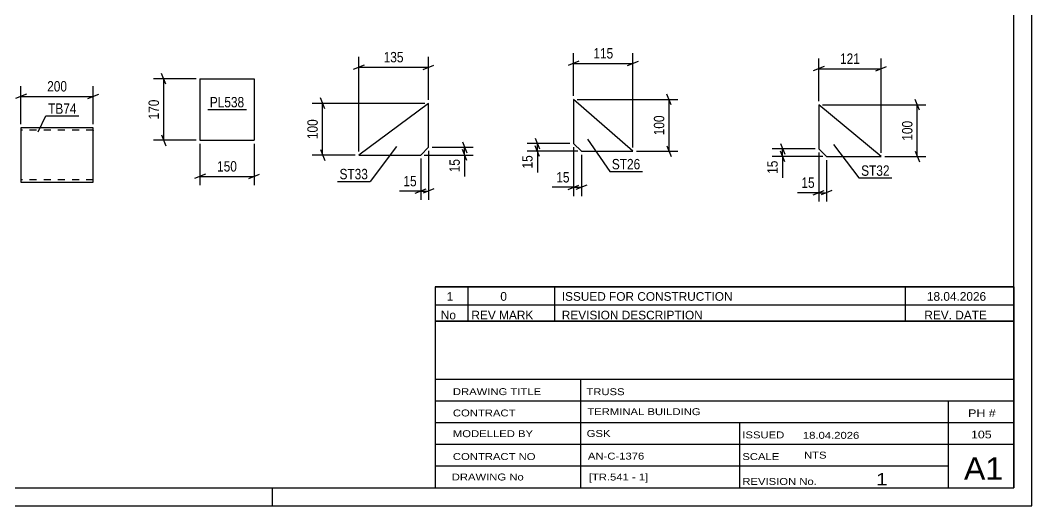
# Model space of a CAD drawing. Header units: millimetres. Extents: x 0 to 420, y 0 to 297.
# Drawn here: x 140.2 to 420, y 0 to 134.3 of the extents above; entities that cross this region are included whole.
import ezdxf

# ---------------------------------------------------------------- set-up
doc = ezdxf.new("R2010")
doc.units = ezdxf.units.MM
doc.linetypes.add('DXK_LINE_DOT2', pattern=[3.9198, 1.9599, -1.9599])
doc.styles.add('Arial Narrow', font='ARIALN.TTF', dxfattribs={"height": 0.2})

# ---------------------------------------------------------------- blocks, each defined once
blk = doc.blocks.new('Unknown-717262729-1115')
at = {"color": 5, "linetype": 'Continuous'}
for p, q in [((420, 0), (420, 297)), ((415, 5), (415, 292)), ((5, 5), (415, 5)), ((210, 0), (210, 5)), ((0, 0), (420, 0))]:
    blk.add_line(p, q, dxfattribs=at)
blk = doc.blocks.new('Unknown-717262729-17905')
at = {"color": 7, "linetype": 'Continuous'}
for p, q in [((255, 51.05), (255, 5)), ((255, 51.05), (415, 51.05)), ((415, 51), (415, 5)), ((255, 35), (415, 35)), ((295.14, 35), (295.14, 5)), ((255, 29), (415, 29)), ((397, 5.05), (397, 29.05)), ((255, 23), (415, 23)), ((339.14, 23), (339.14, 5)), ((255, 17), (415, 17)), ((255, 11), (397, 11)), ((255, 5), (415, 5))]:
    blk.add_line(p, q, dxfattribs=at)
at = {"color": 7, "style": 'Arial Narrow'}
for s, height, width, p in [('DRAWING TITLE', 1.9089, 1.425378, (259.88, 30.61)), ('TRUSS', 1.909, 1.425378, (296.81, 30.59)), ('CONTRACT', 1.909, 1.425378, (259.88, 24.71)), ('TERMINAL BUILDING', 1.9089, 1.425378, (297.06, 25.07)), ('MODELLED BY', 1.9089, 1.425378, (259.88, 18.98)), ('GSK', 1.909, 1.425378, (296.88, 19.04)), ('ISSUED', 1.909, 1.425378, (339.94, 18.64)), ('18.04.2026', 1.909, 1.425378, (356.69, 18.52)), ('CONTRACT NO', 1.9089, 1.425378, (259.88, 12.66)), ('AN-C-1376', 1.909, 1.425378, (297.23, 12.78)), ('SCALE', 1.909, 1.425378, (339.94, 12.65)), ('A1', 6.204, 1.25, (401.24, 7.2)), ('DRAWING No', 1.909, 1.425378, (259.56, 7)), ('[TR.541 - 1]', 1.9089, 1.425378, (297.46, 6.99)), ('1', 3.34, 1.5, (376.91, 5.68)), ('REVISION No.', 1.9089, 1.425378, (339.94, 5.77))]:
    blk.add_text(s, height=height, dxfattribs=dict(at, width=width)).set_placement(p)
at = {"color": 7, "linetype": 'Continuous', "style": 'Arial Narrow'}
for s, height, width, p in [('PH #', 2.1, 1.42538, (402.4, 24.55)), ('105', 2.1, 1.42538, (403.19, 18.65)), ('NTS', 1.909, 1.425378, (357, 13.05))]:
    blk.add_text(s, height=height, dxfattribs=dict(at, width=width)).set_placement(p)
blk = doc.blocks.new('Unknown-717262729-17906')
at = {"color": 7, "linetype": 'Continuous'}
for p, q in [((255, 60.55), (415, 60.55)), ((415, 60.55), (255, 60.55)), ((255, 60.55), (255, 55.55)), ((264, 60.55), (264, 55.55)), ((288, 60.55), (288, 55.55)), ((385, 60.55), (385, 55.55)), ((415, 60.55), (415, 55.55)), ((255, 55.55), (415, 55.55)), ((255, 55.55), (255, 51.05)), ((255, 55.55), (415, 55.55)), ((264, 55.55), (264, 51.05)), ((288, 55.55), (288, 51.05)), ((385, 55.55), (385, 51.05)), ((415, 55.55), (415, 51.05)), ((415, 51.05), (255, 51.05))]:
    blk.add_line(p, q, dxfattribs=at)
at = {"color": 7, "linetype": 'Continuous', "style": 'Arial Narrow'}
for s, height, width, p in [('1', 2.39, 1.196471, (258.16, 56.7)), ('0', 2.39, 1.196471, (273, 56.7)), ('ISSUED FOR CONSTRUCTION', 2.3861, 1.196471, (290, 56.7)), ('18.04.2026', 2.386, 1.196471, (391, 56.7)), ('No', 2.386, 1.2, (256.54, 51.55)), ('REV MARK', 2.386, 1.2, (265, 51.55)), ('REVISION DESCRIPTION', 2.3861, 1.2, (290, 51.55)), ('REV. DATE', 2.386, 1.2, (390.28, 51.55))]:
    blk.add_text(s, height=height, dxfattribs=dict(at, width=width)).set_placement(p)
blk = doc.blocks.new('Part-717262729-8822 - 8816')
at = {"color": 2, "linetype": 'Continuous'}
for p, q in [((160.41, 104.52), (140.41, 104.52)), ((140.41, 104.52), (140.41, 89.61)), ((160.41, 90.72), (160.41, 104.52)), ((140.41, 89.61), (140.41, 89.52)), ((160.41, 89.52), (160.41, 90.72)), ((140.41, 89.52), (160.41, 89.52))]:
    blk.add_line(p, q, dxfattribs=at)
at = {"color": 7, "linetype": 'DXK_LINE_DOT2'}
for p, q in [((160.41, 103.92), (140.41, 103.92)), ((160.41, 103.87), (160.41, 103.92)), ((160.41, 103.92), (160.41, 103.87)), ((160.41, 103.78), (160.41, 103.87)), ((160.41, 103.87), (160.41, 103.78)), ((140.41, 90.12), (140.41, 90.16)), ((160.41, 90.12), (140.41, 90.12)), ((160.41, 90.16), (160.41, 90.49)), ((160.41, 90.12), (160.41, 90.16))]:
    blk.add_line(p, q, dxfattribs=at)
blk = doc.blocks.new('Part-717262729-8789 - 8785')
at = {"color": 2, "linetype": 'Continuous'}
for p, q in [((189.91, 118.09), (189.91, 101.09)), ((189.91, 118.09), (204.91, 118.09)), ((204.91, 118.09), (204.91, 101.09)), ((189.91, 101.09), (204.91, 101.09))]:
    blk.add_line(p, q, dxfattribs=at)
blk = doc.blocks.new('Part-717262729-9811 - 9805')
at = {"color": 2, "linetype": 'Continuous'}
for p, q in [((361.07, 110.87), (361.07, 98.72)), ((378.34, 96.58), (361.07, 110.87)), ((361.07, 98.72), (363.22, 96.58)), ((363.22, 96.58), (378.34, 96.58))]:
    blk.add_line(p, q, dxfattribs=at)
blk = doc.blocks.new('Part-717262729-9866 - 9860')
at = {"color": 2, "linetype": 'Continuous'}
for p, q in [((253.13, 111.29), (233.84, 97.01)), ((253.13, 99.15), (253.13, 111.29)), ((253.13, 99.15), (250.98, 97.01)), ((233.84, 97.01), (250.98, 97.01))]:
    blk.add_line(p, q, dxfattribs=at)
blk = doc.blocks.new('Part-717262729-9926 - 9920')
at = {"color": 2, "linetype": 'Continuous'}
for p, q in [((293.26, 112.35), (293.26, 100.21)), ((309.69, 98.07), (293.26, 112.35)), ((293.26, 100.21), (295.41, 98.07)), ((295.41, 98.07), (309.69, 98.07))]:
    blk.add_line(p, q, dxfattribs=at)
blk = doc.blocks.new('StraightDimension-717262729-8825 - 8816')
at = {"color": 7, "linetype": 'Continuous'}
for p, q in [((140.41, 105.52), (140.41, 116.08)), ((160.41, 105.52), (160.41, 116.08)), ((141.91, 113.83), (138.91, 112.63)), ((140.41, 113.23), (160.41, 113.23)), ((158.91, 112.63), (161.91, 113.83))]:
    blk.add_line(p, q, dxfattribs=at)
at = {"color": 0}
blk.add_wipeout([(153.75, 113.98), (153.75, 118.18), (147.06, 118.18), (147.06, 113.98)], dxfattribs=at)
at = {"color": 3, "style": 'Arial Narrow'}
blk.add_text('200', height=2.863, dxfattribs=at).set_placement((147.66, 114.58))
blk = doc.blocks.new('StraightDimension-717262729-8791 - 8785')
at = {"color": 7, "linetype": 'Continuous'}
for p, q in [((188.91, 118.09), (177.06, 118.09)), ((180.51, 116.59), (179.31, 119.59)), ((179.91, 101.09), (179.91, 118.09)), ((188.91, 101.09), (177.06, 101.09)), ((179.31, 102.59), (180.51, 99.59))]:
    blk.add_line(p, q, dxfattribs=at)
at = {"color": 0}
blk.add_wipeout([(179.16, 112.93), (174.96, 112.93), (174.96, 106.25), (179.16, 106.25)], dxfattribs=at)
at = {"color": 3, "style": 'Arial Narrow'}
blk.add_text('170', height=2.863, rotation=90.0002, dxfattribs=at).set_placement((178.56, 106.85))
blk = doc.blocks.new('StraightDimension-717262729-8802 - 8785')
at = {"color": 7, "linetype": 'Continuous'}
for p, q in [((189.91, 100.09), (189.91, 88.69)), ((204.91, 100.09), (204.91, 88.69)), ((191.41, 91.69), (188.41, 90.49)), ((189.91, 91.09), (204.91, 91.09)), ((203.41, 90.49), (206.41, 91.69))]:
    blk.add_line(p, q, dxfattribs=at)
at = {"color": 0}
blk.add_wipeout([(200.75, 91.84), (200.75, 96.04), (194.06, 96.04), (194.06, 91.84)], dxfattribs=at)
at = {"color": 3, "style": 'Arial Narrow'}
blk.add_text('150', height=2.863, dxfattribs=at).set_placement((194.66, 92.44))
blk = doc.blocks.new('StraightDimension-717262729-9813 - 9805')
at = {"color": 7, "linetype": 'Continuous'}
for p, q in [((360.07, 98.72), (348.22, 98.72)), ((350.47, 100.22), (351.67, 97.22)), ((351.67, 95.08), (350.47, 98.08)), ((351.07, 96.58), (351.07, 98.72)), ((362.22, 96.58), (348.22, 96.58))]:
    blk.add_line(p, q, dxfattribs=at)
at = {"color": 0}
blk.add_wipeout([(350.32, 96.06), (346.12, 96.06), (346.12, 91.2), (350.32, 91.2)], dxfattribs=at)
at = {"color": 7, "linetype": 'Continuous'}
blk.add_line((351.07, 96.58), (351.07, 90.67), dxfattribs=at)
blk.add_line((351.07, 96.58), (351.07, 90.67), dxfattribs=at)
at = {"color": 3, "style": 'Arial Narrow'}
blk.add_text('15', height=2.863, rotation=90.0002, dxfattribs=at).set_placement((349.72, 91.8))
blk = doc.blocks.new('StraightDimension-717262729-9824 - 9805')
at = {"color": 7, "linetype": 'Continuous'}
for p, q in [((388.94, 109.37), (387.74, 112.37)), ((362.07, 110.87), (390.74, 110.87)), ((388.34, 96.58), (388.34, 110.87)), ((387.74, 98.08), (388.94, 95.08)), ((379.34, 96.58), (390.74, 96.58))]:
    blk.add_line(p, q, dxfattribs=at)
at = {"color": 0}
blk.add_wipeout([(387.59, 107.07), (383.39, 107.07), (383.39, 100.38), (387.59, 100.38)], dxfattribs=at)
at = {"color": 3, "style": 'Arial Narrow'}
blk.add_text('100', height=2.863, rotation=90.0002, dxfattribs=at).set_placement((386.99, 100.98))
blk = doc.blocks.new('StraightDimension-717262729-9836 - 9805')
at = {"color": 7, "linetype": 'Continuous'}
for p, q in [((361.07, 111.87), (361.07, 123.72)), ((378.34, 97.58), (378.34, 123.72)), ((362.57, 121.47), (359.57, 120.27)), ((361.07, 120.87), (378.34, 120.87)), ((376.84, 120.27), (379.84, 121.47))]:
    blk.add_line(p, q, dxfattribs=at)
at = {"color": 0}
blk.add_wipeout([(373.05, 121.62), (373.05, 125.82), (366.37, 125.82), (366.37, 121.62)], dxfattribs=at)
at = {"color": 3, "style": 'Arial Narrow'}
blk.add_text('121', height=2.863, dxfattribs=at).set_placement((366.97, 122.22))
blk = doc.blocks.new('StraightDimension-717262729-9846 - 9805')
at = {"color": 7, "linetype": 'Continuous'}
for p, q in [((361.07, 97.72), (361.07, 84.18)), ((363.22, 95.58), (363.22, 84.18)), ((359.57, 85.98), (362.57, 87.18)), ((364.72, 87.18), (361.72, 85.98)), ((361.07, 86.58), (363.22, 86.58))]:
    blk.add_line(p, q, dxfattribs=at)
at = {"color": 0}
blk.add_wipeout([(360.55, 87.33), (360.55, 91.53), (355.69, 91.53), (355.69, 87.33)], dxfattribs=at)
at = {"color": 7, "linetype": 'Continuous'}
blk.add_line((361.07, 86.58), (355.17, 86.58), dxfattribs=at)
blk.add_line((361.07, 86.58), (355.17, 86.58), dxfattribs=at)
at = {"color": 3, "style": 'Arial Narrow'}
blk.add_text('15', height=2.863, dxfattribs=at).set_placement((356.29, 87.93))
blk = doc.blocks.new('StraightDimension-717262729-9894 - 9860')
at = {"color": 7, "linetype": 'Continuous'}
for p, q in [((224.44, 109.79), (223.24, 112.79)), ((252.13, 111.29), (220.99, 111.29)), ((223.84, 97.01), (223.84, 111.29)), ((223.24, 98.51), (224.44, 95.51)), ((232.84, 97.01), (220.99, 97.01))]:
    blk.add_line(p, q, dxfattribs=at)
at = {"color": 0}
blk.add_wipeout([(223.09, 107.49), (218.89, 107.49), (218.89, 100.81), (223.09, 100.81)], dxfattribs=at)
at = {"color": 3, "style": 'Arial Narrow'}
blk.add_text('100', height=2.863, rotation=90.0002, dxfattribs=at).set_placement((222.49, 101.41))
blk = doc.blocks.new('StraightDimension-717262729-9906 - 9860')
at = {"color": 7, "linetype": 'Continuous'}
for p, q in [((254.13, 99.15), (265.53, 99.15)), ((262.53, 100.65), (263.73, 97.65)), ((263.73, 95.51), (262.53, 98.51)), ((263.13, 97.01), (263.13, 99.15)), ((251.98, 97.01), (265.53, 97.01))]:
    blk.add_line(p, q, dxfattribs=at)
at = {"color": 0}
blk.add_wipeout([(262.38, 96.48), (258.18, 96.48), (258.18, 91.63), (262.38, 91.63)], dxfattribs=at)
at = {"color": 7, "linetype": 'Continuous'}
blk.add_line((263.13, 97.01), (263.13, 91.1), dxfattribs=at)
blk.add_line((263.13, 97.01), (263.13, 91.1), dxfattribs=at)
at = {"color": 3, "style": 'Arial Narrow'}
blk.add_text('15', height=2.863, rotation=90.0002, dxfattribs=at).set_placement((261.78, 92.23))
blk = doc.blocks.new('StraightDimension-717262729-9882 - 9860')
at = {"color": 7, "linetype": 'Continuous'}
for p, q in [((233.84, 98.01), (233.84, 124.14)), ((253.13, 112.29), (253.13, 124.14)), ((235.34, 121.89), (232.34, 120.69)), ((233.84, 121.29), (253.13, 121.29)), ((251.63, 120.69), (254.63, 121.89))]:
    blk.add_line(p, q, dxfattribs=at)
at = {"color": 0}
blk.add_wipeout([(246.83, 122.04), (246.83, 126.24), (240.14, 126.24), (240.14, 122.04)], dxfattribs=at)
at = {"color": 3, "style": 'Arial Narrow'}
blk.add_text('135', height=2.863, dxfattribs=at).set_placement((240.74, 122.64))
blk = doc.blocks.new('StraightDimension-717262729-9868 - 9860')
at = {"color": 7, "linetype": 'Continuous'}
for p, q in [((253.13, 98.15), (253.13, 84.61)), ((250.98, 96.01), (250.98, 84.61)), ((249.48, 86.41), (252.48, 87.61)), ((250.98, 87.01), (253.13, 87.01)), ((254.63, 87.61), (251.63, 86.41))]:
    blk.add_line(p, q, dxfattribs=at)
at = {"color": 0}
blk.add_wipeout([(250.46, 87.76), (250.46, 91.96), (245.6, 91.96), (245.6, 87.76)], dxfattribs=at)
at = {"color": 7, "linetype": 'Continuous'}
blk.add_line((250.98, 87.01), (245.08, 87.01), dxfattribs=at)
blk.add_line((250.98, 87.01), (245.08, 87.01), dxfattribs=at)
at = {"color": 3, "style": 'Arial Narrow'}
blk.add_text('15', height=2.863, dxfattribs=at).set_placement((246.2, 88.36))
blk = doc.blocks.new('StraightDimension-717262729-9939 - 9920')
at = {"color": 7, "linetype": 'Continuous'}
for p, q in [((293.26, 99.21), (293.26, 85.67)), ((295.41, 97.07), (295.41, 85.67)), ((291.76, 87.47), (294.76, 88.67)), ((293.26, 88.07), (295.41, 88.07)), ((296.91, 88.67), (293.91, 87.47))]:
    blk.add_line(p, q, dxfattribs=at)
at = {"color": 0}
blk.add_wipeout([(292.74, 88.82), (292.74, 93.02), (287.88, 93.02), (287.88, 88.82)], dxfattribs=at)
at = {"color": 7, "linetype": 'Continuous'}
blk.add_line((293.26, 88.07), (287.36, 88.07), dxfattribs=at)
blk.add_line((293.26, 88.07), (287.36, 88.07), dxfattribs=at)
at = {"color": 3, "style": 'Arial Narrow'}
blk.add_text('15', height=2.863, dxfattribs=at).set_placement((288.48, 89.42))
blk = doc.blocks.new('StraightDimension-717262729-9962 - 9920')
at = {"color": 7, "linetype": 'Continuous'}
for p, q in [((293.26, 113.35), (293.26, 125.2)), ((309.69, 99.07), (309.69, 125.2)), ((294.76, 122.95), (291.76, 121.75)), ((293.26, 122.35), (309.69, 122.35)), ((308.19, 121.75), (311.19, 122.95))]:
    blk.add_line(p, q, dxfattribs=at)
at = {"color": 0}
blk.add_wipeout([(304.82, 123.1), (304.82, 127.3), (298.14, 127.3), (298.14, 123.1)], dxfattribs=at)
at = {"color": 3, "style": 'Arial Narrow'}
blk.add_text('115', height=2.863, dxfattribs=at).set_placement((298.74, 123.7))
blk = doc.blocks.new('StraightDimension-717262729-9950 - 9920')
at = {"color": 7, "linetype": 'Continuous'}
for p, q in [((294.26, 112.35), (322.09, 112.35)), ((320.29, 110.85), (319.09, 113.85)), ((319.69, 98.07), (319.69, 112.35)), ((310.69, 98.07), (322.09, 98.07)), ((319.09, 99.57), (320.29, 96.57))]:
    blk.add_line(p, q, dxfattribs=at)
at = {"color": 0}
blk.add_wipeout([(318.94, 108.55), (314.74, 108.55), (314.74, 101.87), (318.94, 101.87)], dxfattribs=at)
at = {"color": 3, "style": 'Arial Narrow'}
blk.add_text('100', height=2.863, rotation=90.0002, dxfattribs=at).set_placement((318.34, 102.47))
blk = doc.blocks.new('StraightDimension-717262729-9928 - 9920')
at = {"color": 7, "linetype": 'Continuous'}
for p, q in [((282.66, 101.71), (283.86, 98.71)), ((292.26, 100.21), (280.41, 100.21)), ((294.41, 98.07), (280.41, 98.07)), ((283.86, 96.57), (282.66, 99.57)), ((283.26, 98.07), (283.26, 100.21))]:
    blk.add_line(p, q, dxfattribs=at)
at = {"color": 0}
blk.add_wipeout([(282.51, 97.54), (278.31, 97.54), (278.31, 92.68), (282.51, 92.68)], dxfattribs=at)
at = {"color": 7, "linetype": 'Continuous'}
blk.add_line((283.26, 98.07), (283.26, 92.16), dxfattribs=at)
blk.add_line((283.26, 98.07), (283.26, 92.16), dxfattribs=at)
at = {"color": 3, "style": 'Arial Narrow'}
blk.add_text('15', height=2.863, rotation=90.0002, dxfattribs=at).set_placement((281.91, 93.28))
blk = doc.blocks.new('Mark-717262729-8818 - 8816')
at = {"color": 0}
blk.add_wipeout([(155.78, 108.4), (155.78, 111.4), (147.92, 111.4), (147.92, 108.4)], dxfattribs=at)
blk.add_wipeout([(155.78, 108.4), (155.78, 111.4), (147.92, 111.4), (147.92, 108.4)], dxfattribs=at)
at = {"color": 30, "linetype": 'Continuous'}
for p, q in [((145.12, 103.43), (147.32, 107.8)), ((147.32, 107.8), (156.38, 107.8))]:
    blk.add_line(p, q, dxfattribs=at)
at = {"color": 3, "style": 'Arial Narrow'}
blk.add_text('TB74', height=2.863, dxfattribs=at).set_placement((147.92, 108.4))
blk = doc.blocks.new('Mark-717262729-8787 - 8785')
at = {"color": 0}
blk.add_wipeout([(202.16, 110.19), (202.16, 113.19), (192.65, 113.19), (192.65, 110.19)], dxfattribs=at)
blk.add_wipeout([(202.16, 110.19), (202.16, 113.19), (192.65, 113.19), (192.65, 110.19)], dxfattribs=at)
at = {"color": 30, "linetype": 'Continuous'}
blk.add_line((192.05, 109.59), (202.76, 109.59), dxfattribs=at)
at = {"color": 3, "style": 'Arial Narrow'}
blk.add_text('PL538', height=2.863, dxfattribs=at).set_placement((192.65, 110.19))
blk = doc.blocks.new('Mark-717262729-9807 - 9805')
at = {"color": 0}
blk.add_wipeout([(380.67, 91.26), (380.67, 94.26), (372.81, 94.26), (372.81, 91.26)], dxfattribs=at)
blk.add_wipeout([(380.67, 91.26), (380.67, 94.26), (372.81, 94.26), (372.81, 91.26)], dxfattribs=at)
at = {"color": 30, "linetype": 'Continuous'}
for p, q in [((365.12, 99.93), (372.21, 90.66)), ((372.21, 90.66), (381.27, 90.66))]:
    blk.add_line(p, q, dxfattribs=at)
at = {"color": 3, "style": 'Arial Narrow'}
blk.add_text('ST32', height=2.863, dxfattribs=at).set_placement((372.81, 91.26))
blk = doc.blocks.new('Mark-717262729-9862 - 9860')
at = {"color": 0}
blk.add_wipeout([(236.37, 90.31), (236.37, 93.31), (228.52, 93.31), (228.52, 90.31)], dxfattribs=at)
blk.add_wipeout([(236.37, 90.31), (236.37, 93.31), (228.52, 93.31), (228.52, 90.31)], dxfattribs=at)
at = {"color": 30, "linetype": 'Continuous'}
for p in [(244.24, 99.4), (227.92, 89.71)]:
    blk.add_line(p, (236.97, 89.71), dxfattribs=at)
at = {"color": 3, "style": 'Arial Narrow'}
blk.add_text('ST33', height=2.863, dxfattribs=at).set_placement((228.52, 90.31))
blk = doc.blocks.new('Mark-717262729-9922 - 9920')
at = {"color": 0}
blk.add_wipeout([(311.7, 93.05), (311.7, 96.05), (303.85, 96.05), (303.85, 93.05)], dxfattribs=at)
blk.add_wipeout([(311.7, 93.05), (311.7, 96.05), (303.85, 96.05), (303.85, 93.05)], dxfattribs=at)
at = {"color": 30, "linetype": 'Continuous'}
for p, q in [((297.13, 101.43), (303.25, 92.45)), ((303.25, 92.45), (312.3, 92.45))]:
    blk.add_line(p, q, dxfattribs=at)
at = {"color": 3, "style": 'Arial Narrow'}
blk.add_text('ST26', height=2.863, dxfattribs=at).set_placement((303.85, 93.05))

msp = doc.modelspace()

# ---------------------------------------------------------------- block references
for name in ['Unknown-717262729-1115', 'Part-717262729-8789 - 8785', 'Part-717262729-9926 - 9920', 'Part-717262729-9866 - 9860', 'Part-717262729-9811 - 9805', 'Part-717262729-8822 - 8816', 'Unknown-717262729-17906', 'Unknown-717262729-17905']:
    msp.add_blockref(name, (0, 0))

# ---------------------------------------------------------------- next in the draw order: block references
for name in ['StraightDimension-717262729-8825 - 8816', 'StraightDimension-717262729-8791 - 8785', 'Mark-717262729-8787 - 8785', 'StraightDimension-717262729-9894 - 9860', 'StraightDimension-717262729-9939 - 9920', 'StraightDimension-717262729-9813 - 9805']:
    msp.add_blockref(name, (0, 0))

# ---------------------------------------------------------------- next in the draw order: block references
for name in ['StraightDimension-717262729-9962 - 9920', 'StraightDimension-717262729-9824 - 9805', 'Mark-717262729-8818 - 8816', 'StraightDimension-717262729-8802 - 8785', 'StraightDimension-717262729-9906 - 9860']:
    msp.add_blockref(name, (0, 0))

# ---------------------------------------------------------------- next in the draw order: block references
for name in ['StraightDimension-717262729-9882 - 9860', 'StraightDimension-717262729-9836 - 9805', 'StraightDimension-717262729-9950 - 9920']:
    msp.add_blockref(name, (0, 0))

# ---------------------------------------------------------------- next in the draw order: block references
for name in ['StraightDimension-717262729-9928 - 9920', 'Mark-717262729-9922 - 9920', 'StraightDimension-717262729-9868 - 9860', 'StraightDimension-717262729-9846 - 9805']:
    msp.add_blockref(name, (0, 0))

# ---------------------------------------------------------------- next in the draw order: block references
for name in ['Mark-717262729-9862 - 9860', 'Mark-717262729-9807 - 9805']:
    msp.add_blockref(name, (0, 0))

doc.saveas('drawing.dxf')
